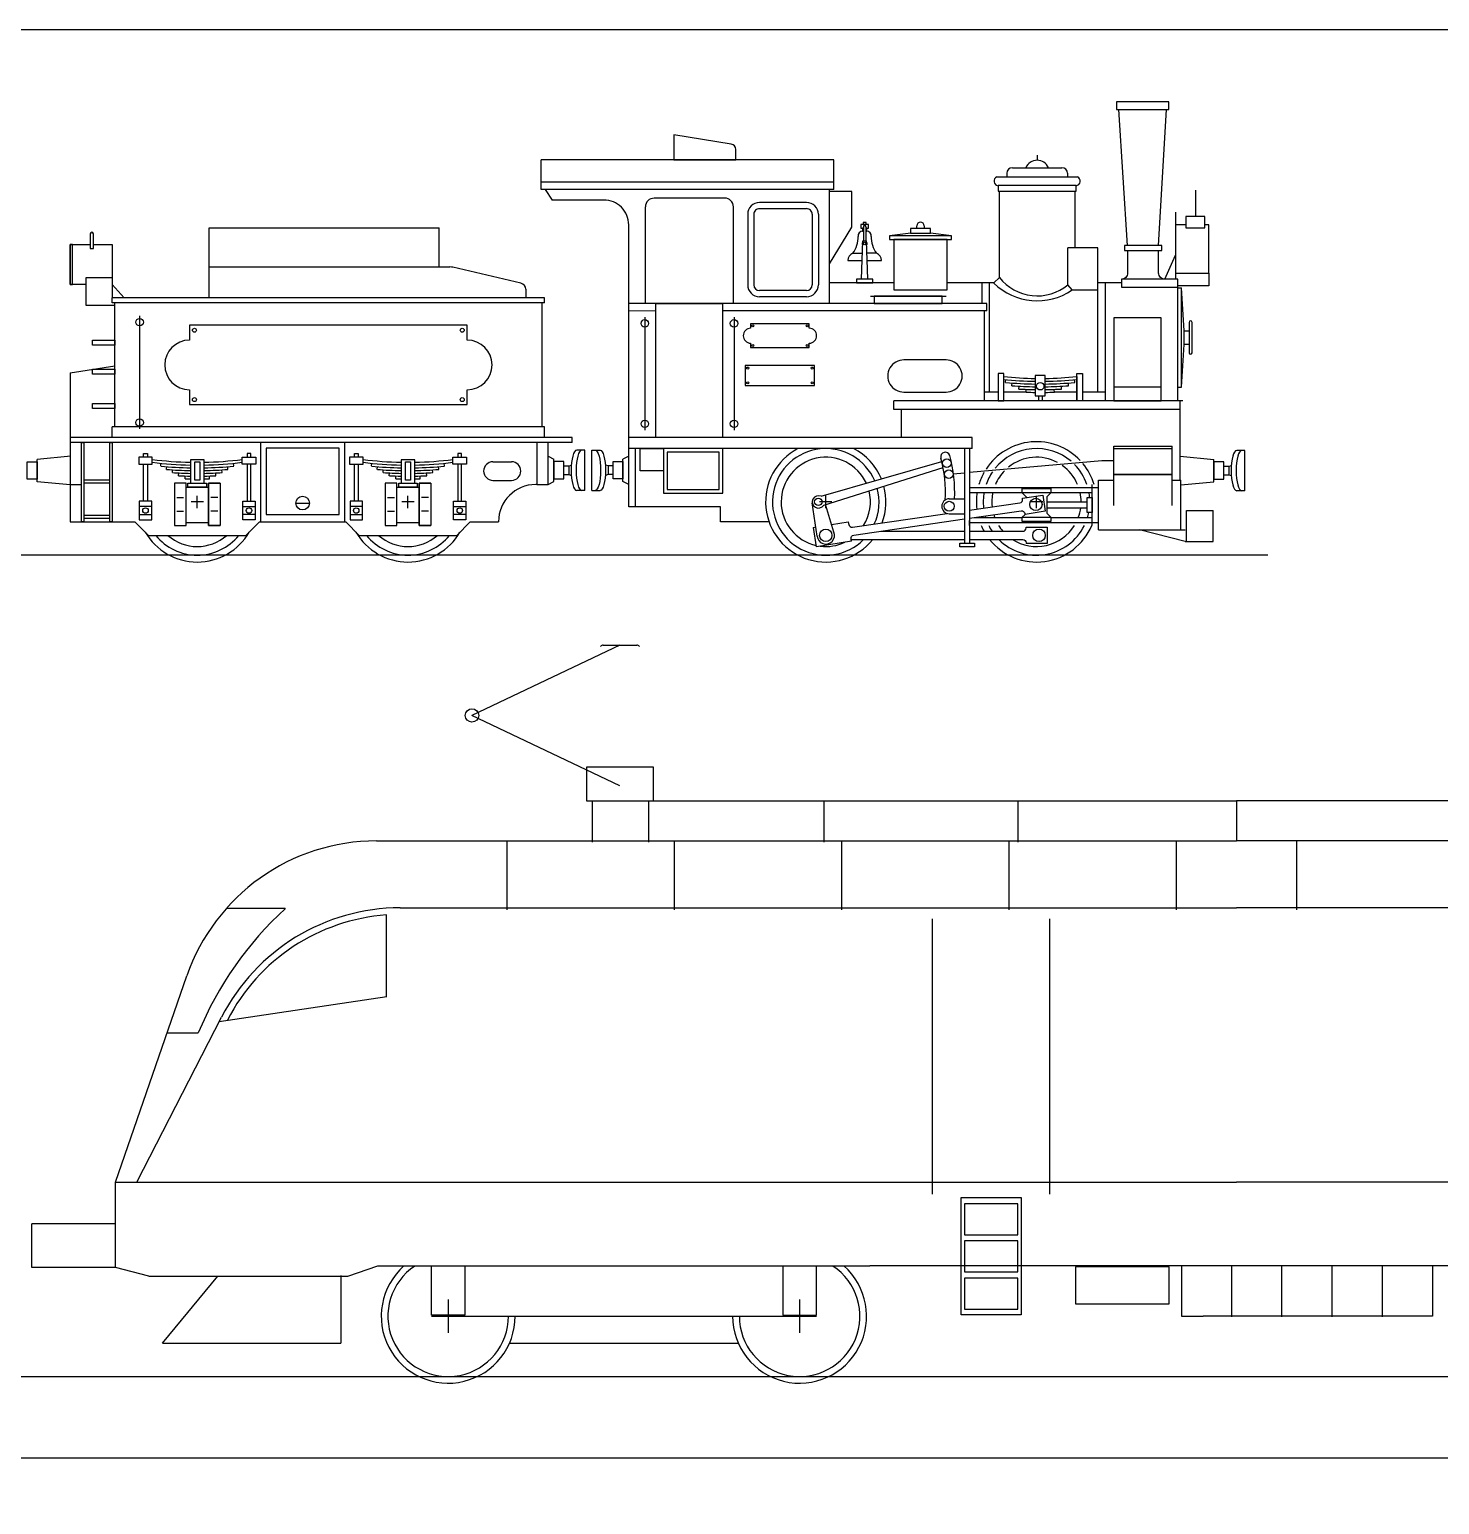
# Model space of a CAD drawing. Extents: x -9190 to 21925, y -3698 to 11555.
# Drawn here: x 19332.9 to 19688.3, y 4043.2 to 4415 of the extents above; entities that cross this region are included whole.
import ezdxf

# ---------------------------------------------------------------- set-up
doc = ezdxf.new("R2010")
doc.units = 0
doc.layers.get('0').update_dxf_attribs({"linetype": 'CONTINUOUS'})

msp = doc.modelspace()

# ---------------------------------------------------------------- linework, layer by layer
for p, q in [((19609.72, 4360.53), (19607.53, 4394.86)), ((19617.53, 4360.53), (19619.5, 4394.86)), ((19586.91, 4383.3), (19586.91, 4382.05)), ((19535.66, 4382.18), (19461.91, 4382.18)), ((19461.91, 4374.68), (19461.91, 4382.18)), ((19535.66, 4374.69), (19535.66, 4382.18)), ((19580.66, 4380.17), (19593.16, 4380.17)), ((19535.66, 4376.56), (19461.91, 4376.55)), ((19576.75, 4377.83), (19597.06, 4377.83)), ((19579.25, 4378.76), (19579.25, 4378.76)), ((19579.25, 4378.76), (19579.25, 4377.83)), ((19594.56, 4378.76), (19594.56, 4377.83)), ((19535.66, 4374.69), (19461.91, 4374.68)), ((19462.85, 4374.68), (19464.63, 4372.02)), ((19477.69, 4372.02), (19464.63, 4372.02)), ((19508.16, 4372.5), (19490.35, 4372.49)), ((19534.56, 4345.94), (19534.56, 4374.69)), ((19540.19, 4374.21), (19534.56, 4374.21)), ((19540.19, 4365.15), (19540.19, 4374.21)), ((19626.82, 4374.51), (19626.82, 4367.87)), ((19488.16, 4345.93), (19488.16, 4370.3)), ((19510.35, 4345.93), (19510.35, 4370.31)), ((19513.94, 4368.43), (19513.94, 4350.62)), ((19515.5, 4368.43), (19515.5, 4350.62)), ((19528.78, 4371.41), (19516.91, 4371.4)), ((19528.78, 4369.84), (19516.91, 4369.84)), ((19530.19, 4368.44), (19530.19, 4350.62)), ((19531.75, 4368.44), (19531.75, 4350.62)), ((19621.75, 4368.92), (19621.75, 4352.05)), ((19378.16, 4364.99), (19436.13, 4364.99)), ((19378.16, 4347.34), (19378.16, 4364.99)), ((19436.13, 4355.15), (19436.13, 4364.99)), ((19483.94, 4294.68), (19483.94, 4365.77)), ((19534.56, 4355.93), (19540.19, 4365.15)), ((19543.12, 4365.28), (19543.12, 4361.75)), ((19543.74, 4365.28), (19543.74, 4361.75)), ((19556.56, 4364.88), (19556.56, 4365.5)), ((19558.44, 4365.5), (19558.44, 4364.88)), ((19542.65, 4352.05), (19542.96, 4361.75)), ((19542.96, 4361.75), (19543.9, 4361.75)), ((19544.21, 4352.05), (19543.9, 4361.75)), ((19555.07, 4363.63), (19549.72, 4362.98)), ((19565.35, 4362.98), (19560, 4363.63)), ((19540.42, 4358.6), (19542.86, 4358.6)), ((19546.44, 4358.6), (19544, 4358.6)), ((19594.64, 4350.66), (19594.64, 4359.98)), ((19602.22, 4359.98), (19594.64, 4359.98)), ((19602.22, 4349.36), (19602.22, 4359.98)), ((19619.1, 4352.05), (19621.75, 4358.13)), ((19378.16, 4355.15), (19438.89, 4355.15)), ((19456.79, 4351.05), (19439.6, 4355.07)), ((19539.18, 4356.74), (19542.8, 4356.74)), ((19544.06, 4356.74), (19547.67, 4356.74)), ((19630.19, 4353.55), (19630.19, 4350.43)), ((19347.15, 4352.51), (19353.78, 4352.51)), ((19347.15, 4345.46), (19347.15, 4352.51)), ((19353.78, 4350.77), (19356.75, 4347.34)), ((19550.81, 4351.11), (19534.56, 4351.11)), ((19575.97, 4351.11), (19564.25, 4351.11)), ((19573.01, 4345.94), (19573.01, 4351.11)), ((19574.89, 4323.61), (19574.89, 4351.11)), ((19575.97, 4351.11), (19577.38, 4352.51)), ((19595.73, 4349.36), (19594.64, 4350.66)), ((19602.22, 4323.61), (19602.22, 4351.11)), ((19608.16, 4351.11), (19602.22, 4351.11)), ((19604.1, 4321.42), (19604.1, 4351.11)), ((19608.16, 4352.05), (19608.16, 4350.03)), ((19622.38, 4323.61), (19622.38, 4351.11)), ((19630.19, 4350.43), (19622.38, 4350.43)), ((19622.38, 4349.86), (19623.31, 4349.86)), ((19623.31, 4324.86), (19623.31, 4349.86)), ((19623.94, 4339.07), (19623.31, 4349.86)), ((19462.69, 4347.34), (19353.78, 4347.34)), ((19353.78, 4346.09), (19353.78, 4347.34)), ((19462.69, 4346.09), (19353.78, 4346.09)), ((19354.41, 4314.84), (19354.41, 4346.09)), ((19458, 4349.53), (19458, 4347.34)), ((19462.06, 4346.09), (19462.06, 4314.84)), ((19462.69, 4346.09), (19462.69, 4347.34)), ((19574.25, 4345.94), (19483.94, 4345.93)), ((19490.81, 4345.93), (19507.69, 4345.93)), ((19490.81, 4312.18), (19490.81, 4345.93)), ((19507.69, 4312.18), (19507.69, 4345.93)), ((19528.78, 4349.22), (19516.91, 4349.22)), ((19528.78, 4347.66), (19516.91, 4347.65)), ((19544.88, 4347.81), (19563.94, 4347.81)), ((19574.25, 4344.07), (19574.25, 4345.94)), ((19595.73, 4349.36), (19602.22, 4349.36)), ((19354.41, 4345.46), (19347.15, 4345.46)), ((19360.66, 4342.8), (19360.66, 4314.37)), ((19490.81, 4344.06), (19483.94, 4344.05)), ((19488, 4342.49), (19488, 4314.05)), ((19574.25, 4344.07), (19507.69, 4344.06)), ((19510.5, 4342.49), (19510.5, 4314.05)), ((19573.63, 4321.41), (19573.63, 4344.07)), ((19623.31, 4324.86), (19623.94, 4335.64)), ((19563.94, 4331.72), (19553.31, 4331.72)), ((19343.16, 4328.43), (19354.41, 4330.25)), ((19343.16, 4328.43), (19343.16, 4290.93)), ((19596.91, 4327.51), (19596.91, 4321.42)), ((19553.31, 4323.61), (19563.94, 4323.61)), ((19563.94, 4323.61), (19563.94, 4323.61)), ((19577.06, 4323.61), (19573.63, 4323.61)), ((19584.13, 4323.61), (19578.47, 4323.61)), ((19578.97, 4326.05), (19579.03, 4326.75)), ((19580.54, 4325.21), (19580.6, 4325.91)), ((19582.33, 4324.38), (19582.37, 4325.09)), ((19584.13, 4323.59), (19584.15, 4324.3)), ((19591.25, 4323.59), (19591.23, 4324.3)), ((19596.91, 4323.61), (19591.25, 4323.61)), ((19593.05, 4324.38), (19593.01, 4325.09)), ((19594.84, 4325.21), (19594.78, 4325.91)), ((19596.41, 4326.05), (19596.34, 4326.75)), ((19604.1, 4323.61), (19598.31, 4323.61)), ((19618.16, 4324.86), (19606.28, 4324.86)), ((19622.38, 4324.86), (19623.31, 4324.86)), ((19622.38, 4321.42), (19622.38, 4323.61)), ((19623.63, 4321.42), (19550.81, 4321.41)), ((19550.81, 4319.22), (19550.81, 4321.41)), ((19587.22, 4322.67), (19587.22, 4321.42)), ((19588.16, 4322.67), (19588.16, 4321.42)), ((19623, 4301.41), (19623, 4321.42)), ((19623, 4319.23), (19550.81, 4319.22)), ((19552.69, 4312.19), (19552.69, 4319.22)), ((19462.69, 4314.84), (19353.78, 4314.84)), ((19353.78, 4312.18), (19353.78, 4314.84)), ((19462.69, 4312.18), (19462.69, 4314.84)), ((19469.72, 4312.18), (19343.16, 4312.18)), ((19343.16, 4312.18), (19343.16, 4310.93)), ((19469.72, 4310.93), (19343.16, 4310.93)), ((19469.72, 4310.93), (19469.72, 4312.18)), ((19472.88, 4308.97), (19470.85, 4308.97)), ((19472.88, 4298.82), (19472.88, 4308.97)), ((19474.69, 4298.82), (19474.69, 4308.97)), ((19474.69, 4308.97), (19476.72, 4308.97)), ((19570.5, 4312.19), (19483.94, 4312.18)), ((19570.5, 4309.38), (19483.94, 4309.37)), ((19485.66, 4294.68), (19485.66, 4309.37)), ((19568.63, 4309.38), (19568.63, 4285.53)), ((19569.88, 4309.38), (19569.88, 4285.53)), ((19570.5, 4309.38), (19570.5, 4312.19)), ((19606.25, 4294.99), (19606.25, 4310)), ((19606.25, 4310), (19620.94, 4310)), ((19606.25, 4309.38), (19620.94, 4309.38)), ((19620.94, 4294.99), (19620.94, 4310)), ((19639.25, 4308.91), (19637.22, 4308.91)), ((19639.25, 4298.75), (19639.25, 4308.91)), ((19343.28, 4307.42), (19334.84, 4306.64)), ((19334.84, 4301.02), (19334.84, 4306.64)), ((19365.97, 4304.99), (19366.04, 4305.68)), ((19384.4, 4304.99), (19384.33, 4305.68)), ((19419.1, 4304.99), (19419.17, 4305.68)), ((19437.53, 4304.99), (19437.46, 4305.68)), ((19449.72, 4306.04), (19454.41, 4306.04)), ((19463.63, 4307.43), (19465.07, 4306.71)), ((19465.07, 4301.08), (19465.07, 4306.71)), ((19468.82, 4304.99), (19469.49, 4305.17)), ((19478.75, 4304.99), (19478.08, 4305.17)), ((19483.94, 4307.43), (19482.5, 4306.71)), ((19482.5, 4301.08), (19482.5, 4306.71)), ((19532.44, 4297.34), (19562.86, 4306.1)), ((19569.88, 4303.39), (19603.19, 4306.41)), ((19603.19, 4306.41), (19606.25, 4306.41)), ((19623, 4307.42), (19631.44, 4306.64)), ((19631.44, 4301.02), (19631.44, 4306.64)), ((19635.19, 4304.92), (19635.86, 4305.1)), ((19367.46, 4304.14), (19367.52, 4304.84)), ((19368.92, 4303.33), (19368.97, 4304.03)), ((19370.48, 4302.53), (19370.52, 4303.23)), ((19372.1, 4301.76), (19372.12, 4302.46)), ((19378.28, 4301.76), (19378.26, 4302.46)), ((19379.9, 4302.53), (19379.86, 4303.23)), ((19381.46, 4303.33), (19381.41, 4304.03)), ((19382.92, 4304.14), (19382.86, 4304.84)), ((19420.58, 4304.14), (19420.64, 4304.84)), ((19422.05, 4303.33), (19422.09, 4304.03)), ((19423.6, 4302.53), (19423.64, 4303.23)), ((19425.22, 4301.76), (19425.25, 4302.46)), ((19431.41, 4301.76), (19431.38, 4302.46)), ((19433.02, 4302.53), (19432.99, 4303.23)), ((19434.58, 4303.33), (19434.53, 4304.03)), ((19436.05, 4304.14), (19435.99, 4304.84)), ((19449.72, 4301.36), (19454.41, 4301.36)), ((19467.57, 4304.99), (19468.82, 4304.99)), ((19467.57, 4302.8), (19468.82, 4302.8)), ((19468.82, 4304.99), (19468.82, 4302.8)), ((19468.82, 4302.8), (19469.49, 4302.62)), ((19478.75, 4302.8), (19478.08, 4302.62)), ((19480, 4304.99), (19478.75, 4304.99)), ((19478.75, 4304.99), (19478.75, 4302.8)), ((19480, 4302.8), (19478.75, 4302.8)), ((19533.1, 4295.15), (19563.19, 4304.6)), ((19565.74, 4303.01), (19568.63, 4303.27)), ((19602.34, 4301.41), (19606.25, 4301.41)), ((19602.34, 4288.91), (19602.34, 4301.41)), ((19606.25, 4302.81), (19620.94, 4302.81)), ((19620.94, 4302.81), (19606.25, 4302.81)), ((19620.94, 4301.41), (19623.12, 4301.41)), ((19623.12, 4288.91), (19623.12, 4301.41)), ((19633.94, 4304.92), (19635.19, 4304.92)), ((19633.94, 4302.73), (19635.19, 4302.73)), ((19635.19, 4304.92), (19635.19, 4302.73)), ((19635.19, 4302.73), (19635.86, 4302.56)), ((19343.16, 4300.24), (19334.84, 4301.02)), ((19460.81, 4300.3), (19460.5, 4300.3)), ((19463.63, 4300.3), (19465.07, 4301.08)), ((19472.88, 4298.82), (19470.85, 4298.82)), ((19474.69, 4298.82), (19476.72, 4298.82)), ((19483.94, 4300.3), (19482.5, 4301.08)), ((19569.88, 4299.59), (19602.34, 4299.59)), ((19569.88, 4298.34), (19583.13, 4298.34)), ((19590.35, 4298.34), (19600.78, 4298.34)), ((19600.78, 4290), (19600.78, 4300.31)), ((19623.12, 4300.24), (19631.44, 4301.02)), ((19639.25, 4298.75), (19637.22, 4298.75)), ((19370.03, 4297.03), (19371.75, 4297.03)), ((19376.75, 4295.94), (19373.63, 4295.94)), ((19375.19, 4294.38), (19375.19, 4297.5)), ((19380.35, 4297.03), (19378.63, 4297.03)), ((19400.03, 4295.62), (19403.47, 4295.62)), ((19423.16, 4297.03), (19424.88, 4297.03)), ((19429.88, 4295.94), (19426.75, 4295.94)), ((19428.31, 4294.38), (19428.31, 4297.5)), ((19433.47, 4297.03), (19431.75, 4297.03)), ((19507.06, 4294.68), (19483.94, 4294.68)), ((19507.06, 4290.94), (19507.06, 4294.68)), ((19531.45, 4287.34), (19530.21, 4295.71)), ((19535.19, 4295.94), (19532.06, 4295.94)), ((19533.63, 4294.38), (19533.63, 4297.5)), ((19535.65, 4288.34), (19533.63, 4295.04)), ((19564.74, 4296.71), (19568.63, 4296.71)), ((19588.31, 4295.94), (19585.19, 4295.94)), ((19586.75, 4294.38), (19586.75, 4297.5)), ((19343.16, 4290.93), (19359.48, 4290.93)), ((19362.92, 4287.49), (19359.48, 4290.93)), ((19370.03, 4293.58), (19371.75, 4293.58)), ((19380.35, 4293.58), (19378.63, 4293.58)), ((19387.46, 4287.49), (19390.9, 4290.93)), ((19390.9, 4290.93), (19412.6, 4290.93)), ((19416.04, 4287.49), (19412.6, 4290.93)), ((19423.16, 4293.58), (19424.88, 4293.58)), ((19433.47, 4293.58), (19431.75, 4293.58)), ((19440.59, 4287.49), (19444.02, 4290.93)), ((19444.02, 4290.93), (19451.13, 4290.93)), ((19451.13, 4290.93), (19451.13, 4290.93)), ((19519.32, 4290.94), (19507.06, 4290.94)), ((19539.31, 4290.91), (19539.38, 4290.47)), ((19564.74, 4292.96), (19568.63, 4292.96)), ((19569.88, 4290), (19569.88, 4291.25)), ((19569.88, 4290.72), (19602.34, 4290.72)), ((19571.03, 4291.97), (19583.13, 4291.97)), ((19590.35, 4291.97), (19600.78, 4291.97)), ((19624.53, 4285.94), (19624.53, 4293.75)), ((19624.53, 4293.75), (19631.25, 4293.75)), ((19631.25, 4285.94), (19631.25, 4293.75)), ((19362.92, 4287.49), (19387.46, 4287.49)), ((19416.04, 4287.49), (19440.59, 4287.49)), ((19602.34, 4288.91), (19624.22, 4288.91)), ((19624.22, 4285.94), (19612.73, 4288.91)), ((19540.08, 4286.02), (19540.02, 4286.42)), ((19624.22, 4285.94), (19631.25, 4285.94)), ((19481.75, 4259.85), (19444.44, 4242.11)), ((19477.53, 4259.85), (19485.97, 4259.85)), ((19481.75, 4224.36), (19444.44, 4242.11)), ((19473.35, 4220.63), (19637.2, 4220.63)), ((19474.7, 4220.42), (19474.7, 4210.18)), ((19488.96, 4220.42), (19488.96, 4210.18)), ((19533.14, 4220.42), (19533.14, 4210.18)), ((19582.03, 4220.42), (19582.03, 4210.18)), ((19801.06, 4220.63), (19637.2, 4220.63)), ((19637.2, 4220.42), (19637.2, 4210.51)), ((19420.39, 4210.51), (19637.2, 4210.51)), ((19453.29, 4193.08), (19453.29, 4210.47)), ((19495.47, 4193.08), (19495.47, 4210.47)), ((19537.66, 4193.08), (19537.66, 4210.47)), ((19579.85, 4193.08), (19579.85, 4210.47)), ((19622.04, 4193.08), (19622.04, 4210.47)), ((19854.01, 4210.51), (19637.2, 4210.51)), ((19652.37, 4193.08), (19652.37, 4210.47)), ((19426.37, 4193.63), (19637.2, 4193.63)), ((19848.04, 4193.63), (19637.2, 4193.63)), ((19397.39, 4193.45), (19382.49, 4193.45)), ((19422.91, 4171.27), (19422.91, 4191.82)), ((19560.56, 4121.44), (19560.56, 4190.82)), ((19590.09, 4121.44), (19590.09, 4190.82)), ((19354.55, 4124.44), (19372.56, 4176.45)), ((19380.73, 4164.94), (19422.96, 4171.28)), ((19359.97, 4124.44), (19381.32, 4166.1)), ((19367.58, 4162.09), (19375.43, 4162.09)), ((19354.55, 4124.44), (19637.2, 4124.44)), ((19354.55, 4103.01), (19354.55, 4124.44)), ((19919.86, 4124.44), (19637.2, 4124.44)), ((19333.45, 4103.01), (19333.45, 4113.98)), ((19354.55, 4113.98), (19333.45, 4113.98)), ((19354.55, 4103.01), (19333.45, 4103.01)), ((19362.98, 4100.82), (19354.55, 4103.01)), ((19362.98, 4100.82), (19413.13, 4100.82)), ((19366.45, 4083.94), (19380.4, 4100.82)), ((19411.39, 4100.99), (19411.39, 4083.94)), ((19413.13, 4100.82), (19420.72, 4103.35)), ((19420.72, 4103.35), (19544.75, 4103.35)), ((19552.35, 4103.35), (19544.75, 4103.35)), ((19722.06, 4103.35), (19552.35, 4103.35)), ((19635.96, 4090.55), (19635.96, 4103.41)), ((19648.61, 4090.55), (19648.61, 4103.41)), ((19661.27, 4090.55), (19661.27, 4103.41)), ((19673.93, 4090.55), (19673.93, 4103.41)), ((19438.44, 4094.91), (19438.44, 4086.48)), ((19527.03, 4094.91), (19527.03, 4086.48)), ((19434.22, 4090.69), (19442.66, 4090.69)), ((19438.44, 4090.69), (19527.03, 4090.69)), ((19522.82, 4090.69), (19531.25, 4090.69)), ((19366.45, 4083.94), (19411.39, 4083.94)), ((19453.91, 4083.94), (19511.57, 4083.94)), ((19175, 4055), (19940, 4055))]:
    msp.add_line(p, q)
at = {"color": 5}
for p, q in [((19334.67, 4282.5), (19285.94, 4282.5)), ((19645.03, 4282.5), (19327.75, 4282.5)), ((19292.83, 4075.51), (19934.08, 4075.51))]:
    msp.add_line(p, q, dxfattribs=at)
for points in [[(19150, 4415), (20525, 4415), (20525, 3560), (19150, 3560)], [(19606.95, 4394.86), (19620.08, 4394.86), (19620.08, 4396.73), (19606.95, 4396.73)], [(19577.06, 4374.23), (19596.75, 4374.23), (19596.75, 4375.64), (19577.06, 4375.64)], [(19543.04, 4365.85), (19543.82, 4365.85), (19543.82, 4366.32), (19543.04, 4366.32)], [(19555, 4363.63), (19560, 4363.63), (19560, 4364.88), (19555, 4364.88)], [(19624.43, 4365.04), (19629.21, 4365.04), (19629.21, 4367.87), (19624.43, 4367.87)], [(19549.72, 4362.05), (19565.35, 4362.05), (19565.35, 4362.98), (19549.72, 4362.98)], [(19550.81, 4349.36), (19564.25, 4349.36), (19564.25, 4362.05), (19550.81, 4362.05)], [(19343.16, 4350.77), (19343.78, 4350.77), (19343.78, 4360.77), (19343.16, 4360.77)], [(19608.94, 4359.28), (19618.31, 4359.28), (19618.31, 4360.53), (19608.94, 4360.53)], [(19541.4, 4351.11), (19545.46, 4351.11), (19545.46, 4352.05), (19541.4, 4352.05)], [(19545.81, 4345.94), (19563, 4345.94), (19563, 4347.81), (19545.81, 4347.81)], [(19606.28, 4321.42), (19618.16, 4321.42), (19618.16, 4342.36), (19606.28, 4342.36)], [(19625.19, 4335.64), (19623.94, 4335.64), (19623.94, 4339.07), (19625.19, 4339.07)], [(19354.41, 4335.46), (19348.78, 4335.46), (19348.78, 4336.71), (19354.41, 4336.71)], [(19354.41, 4328.11), (19348.78, 4328.11), (19348.78, 4329.36), (19354.41, 4329.36)], [(19513.31, 4325.31), (19530.81, 4325.31), (19530.81, 4330.31), (19513.31, 4330.31)], [(19577.06, 4321.42), (19578.47, 4321.42), (19578.47, 4328.29), (19577.06, 4328.29)], [(19586.44, 4322.67), (19588.94, 4322.67), (19588.94, 4327.82), (19586.44, 4327.82)], [(19598.31, 4321.42), (19596.91, 4321.42), (19596.91, 4328.29), (19598.31, 4328.29)], [(19354.41, 4319.5), (19348.78, 4319.5), (19348.78, 4320.75), (19354.41, 4320.75)], [(19345.97, 4310.93), (19343.16, 4310.93), (19343.16, 4300.3), (19345.97, 4300.3)], [(19345.97, 4310.93), (19346.6, 4310.93), (19346.6, 4290.93), (19345.97, 4290.93)], [(19353.16, 4310.93), (19353.78, 4310.93), (19353.78, 4290.93), (19353.16, 4290.93)], [(19412.38, 4310.93), (19391.13, 4310.93), (19391.13, 4290.93), (19412.38, 4290.93)], [(19410.97, 4309.52), (19392.53, 4309.52), (19392.53, 4292.8), (19410.97, 4292.8)], [(19463.63, 4310.93), (19460.81, 4310.93), (19460.81, 4300.3), (19463.63, 4300.3)], [(19492.69, 4303.75), (19486.84, 4303.75), (19486.84, 4309.37), (19492.69, 4309.37)], [(19507.69, 4309.37), (19492.69, 4309.37), (19492.69, 4298.12), (19507.69, 4298.12)], [(19334.84, 4301.64), (19332.34, 4301.64), (19332.34, 4306.02), (19334.84, 4306.02)], [(19360.42, 4305.46), (19363.86, 4305.46), (19363.86, 4307.18), (19360.42, 4307.18)], [(19361.67, 4308.11), (19362.61, 4308.11), (19362.61, 4307.18), (19361.67, 4307.18)], [(19361.67, 4305.46), (19362.61, 4305.46), (19362.61, 4296.09), (19361.67, 4296.09)], [(19373.47, 4300.62), (19376.91, 4300.62), (19376.91, 4306.55), (19373.47, 4306.55)], [(19374.55, 4306.04), (19375.82, 4306.04), (19375.82, 4301.44), (19374.55, 4301.44)], [(19389.96, 4305.46), (19386.52, 4305.46), (19386.52, 4307.18), (19389.96, 4307.18)], [(19388.71, 4308.11), (19387.77, 4308.11), (19387.77, 4307.18), (19388.71, 4307.18)], [(19388.71, 4305.46), (19387.77, 4305.46), (19387.77, 4296.09), (19388.71, 4296.09)], [(19413.55, 4305.46), (19416.99, 4305.46), (19416.99, 4307.18), (19413.55, 4307.18)], [(19414.8, 4308.11), (19415.74, 4308.11), (19415.74, 4307.18), (19414.8, 4307.18)], [(19414.8, 4305.46), (19415.74, 4305.46), (19415.74, 4296.09), (19414.8, 4296.09)], [(19426.6, 4300.62), (19430.03, 4300.62), (19430.03, 4306.55), (19426.6, 4306.55)], [(19427.68, 4306.04), (19428.95, 4306.04), (19428.95, 4301.44), (19427.68, 4301.44)], [(19443.08, 4305.46), (19439.64, 4305.46), (19439.64, 4307.18), (19443.08, 4307.18)], [(19441.83, 4308.11), (19440.89, 4308.11), (19440.89, 4307.18), (19441.83, 4307.18)], [(19441.83, 4305.46), (19440.89, 4305.46), (19440.89, 4296.09), (19441.83, 4296.09)], [(19465.07, 4301.71), (19467.57, 4301.71), (19467.57, 4306.08), (19465.07, 4306.08)], [(19482.5, 4301.71), (19480, 4301.71), (19480, 4306.08), (19482.5, 4306.08)], [(19506.75, 4308.43), (19493.63, 4308.43), (19493.63, 4299.06), (19506.75, 4299.06)], [(19631.44, 4301.64), (19633.94, 4301.64), (19633.94, 4306.02), (19631.44, 4306.02)], [(19346.6, 4300.77), (19353.16, 4300.77), (19353.16, 4301.4), (19346.6, 4301.4)], [(19372.38, 4300.62), (19369.41, 4300.62), (19369.41, 4289.99), (19372.38, 4289.99)], [(19372.38, 4299.68), (19378, 4299.68), (19378, 4290.62), (19372.38, 4290.62)], [(19372.85, 4300.62), (19377.53, 4300.62), (19377.53, 4299.68), (19372.85, 4299.68)], [(19378, 4300.62), (19380.97, 4300.62), (19380.97, 4289.99), (19378, 4289.99)], [(19425.5, 4300.62), (19422.53, 4300.62), (19422.53, 4289.99), (19425.5, 4289.99)], [(19425.5, 4299.68), (19431.13, 4299.68), (19431.13, 4290.62), (19425.5, 4290.62)], [(19425.97, 4300.62), (19430.66, 4300.62), (19430.66, 4299.68), (19425.97, 4299.68)], [(19431.13, 4300.62), (19434.1, 4300.62), (19434.1, 4289.99), (19431.13, 4289.99)], [(19583.13, 4299.28), (19590.35, 4299.28), (19590.35, 4298.25), (19583.13, 4298.25)], [(19360.58, 4291.41), (19363.7, 4291.41), (19363.7, 4296.09), (19360.58, 4296.09)], [(19360.58, 4292.73), (19363.7, 4292.73), (19363.7, 4294.76), (19360.58, 4294.76)], [(19389.8, 4291.41), (19386.68, 4291.41), (19386.67, 4296.09), (19389.8, 4296.09)], [(19389.8, 4292.73), (19386.68, 4292.73), (19386.67, 4294.76), (19389.8, 4294.76)], [(19413.7, 4291.41), (19416.83, 4291.41), (19416.83, 4296.09), (19413.7, 4296.09)], [(19413.7, 4292.73), (19416.83, 4292.73), (19416.83, 4294.76), (19413.7, 4294.76)], [(19442.92, 4291.41), (19439.8, 4291.41), (19439.8, 4296.09), (19442.92, 4296.09)], [(19442.92, 4292.73), (19439.8, 4292.73), (19439.8, 4294.76), (19442.92, 4294.76)], [(19599.53, 4295.88), (19589.31, 4295.88), (19589.31, 4294.44), (19599.53, 4294.44)], [(19600.78, 4293.28), (19599.53, 4293.28), (19599.53, 4297.03), (19600.78, 4297.03)], [(19346.6, 4291.87), (19353.16, 4291.87), (19353.16, 4292.49), (19346.6, 4292.49)], [(19583.13, 4292.06), (19590.35, 4292.06), (19590.35, 4291.03), (19583.13, 4291.03)], [(19567.38, 4285.53), (19571.13, 4285.53), (19571.13, 4284.59), (19567.38, 4284.59)], [(19473.35, 4220.63), (19490.22, 4220.63), (19490.22, 4229.07), (19473.35, 4229.07)], [(19567.73, 4120.6), (19582.92, 4120.6), (19582.92, 4091.07), (19567.73, 4091.07)], [(19568.57, 4111.22), (19582.01, 4111.22), (19582.01, 4119.04), (19568.57, 4119.04)], [(19568.57, 4101.85), (19582.01, 4101.85), (19582.01, 4109.66), (19568.57, 4109.66)], [(19620.2, 4103.13), (19596.57, 4103.13), (19596.57, 4093.85), (19620.2, 4093.85)], [(19568.57, 4092.47), (19582.01, 4092.47), (19582.01, 4100.29), (19568.57, 4100.29)]]:
    msp.add_lwpolyline(points, close=True)
msp.add_lwpolyline([(19495.35, 4382.18), (19510.97, 4382.18), (19510.97, 4384.73, 0.368472), (19509.79, 4386.11), (19495.35, 4388.43)], format="xyb", close=True)
for points in [[(19577.38, 4352.51), (19577.38, 4374.23), (19596.44, 4374.23), (19596.44, 4359.98)], [(19543.74, 4364.92), (19544.37, 4364.92), (19544.37, 4365.85), (19542.49, 4365.85), (19542.49, 4364.92), (19543.12, 4364.92)], [(19543.12, 4364.92), (19542.91, 4364.92), (19542.91, 4364.2), (19543.12, 4364.2)], [(19543.74, 4364.2), (19543.94, 4364.2), (19543.94, 4364.92), (19543.74, 4364.92)], [(19624.43, 4365.8), (19621.75, 4365.8), (19621.75, 4353.55), (19630.19, 4353.55), (19630.19, 4365.8), (19629.21, 4365.8)], [(19348.23, 4363.51), (19348.23, 4359.84), (19349.01, 4359.84), (19349.01, 4363.51)], [(19347.15, 4350.77), (19343.16, 4350.77), (19343.16, 4360.77), (19348.23, 4360.77)], [(19349.01, 4360.77), (19353.78, 4360.77), (19353.78, 4347.34)], [(19443.24, 4336.71), (19443.24, 4340.46), (19373.24, 4340.46), (19373.24, 4336.71)], [(19529.44, 4339.69), (19529.44, 4340.82), (19514.69, 4340.82), (19514.69, 4339.69)], [(19625.19, 4341.18), (19625.19, 4333.53)], [(19625.97, 4333.53), (19625.97, 4341.18)], [(19514.69, 4335.94), (19514.69, 4334.82), (19529.44, 4334.82), (19529.44, 4335.94)], [(19373.24, 4324.21), (19373.24, 4320.46), (19443.24, 4320.46), (19443.24, 4324.21)], [(19380.97, 4300.62), (19378, 4300.62), (19378, 4289.99), (19380.97, 4289.99)], [(19434.1, 4300.62), (19431.13, 4300.62), (19431.13, 4289.99), (19434.1, 4289.99)], [(19583.13, 4298.25), (19584.16, 4297.22), (19584.16, 4297)], [(19583.21, 4296.85), (19588.31, 4297.65), (19588.95, 4293.58), (19583.86, 4292.77)], [(19590.35, 4298.25), (19589.31, 4297.22), (19589.31, 4293.09), (19590.35, 4292.06)], [(19535.08, 4290.24), (19539.31, 4290.91)], [(19583.86, 4292.79), (19583.13, 4292.06)], [(19540.08, 4286.02), (19531.28, 4284.62), (19530.5, 4289.51), (19531.11, 4289.61)], [(19540.01, 4286.47), (19568.63, 4286.47)], [(19547.55, 4288.53), (19568.63, 4288.53)], [(19584.16, 4289.56), (19589.44, 4289.56), (19589.44, 4285.44), (19584.16, 4285.44)], [(19442.66, 4103.35), (19442.66, 4090.99), (19434.22, 4090.99), (19434.22, 4103.35)], [(19522.82, 4103.35), (19522.82, 4090.99), (19531.25, 4090.99), (19531.25, 4103.35)], [(19623.32, 4103.35), (19623.32, 4090.69), (19628.77, 4090.69)], [(19686.6, 4103.35), (19686.6, 4090.69), (19628.77, 4090.69)]]:
    msp.add_lwpolyline(points)
for points in [[(19609.72, 4359.28), (19609.72, 4353.61, -0.414214), (19608.16, 4352.05), (19608.16, 4352.05), (19608.16, 4350.03), (19622.38, 4350.03), (19622.38, 4352.05), (19608.16, 4352.05)], [(19619.99, 4352.05), (19619.1, 4352.05, -0.414214), (19617.53, 4353.61), (19617.53, 4359.19)], [(19569.88, 4293.86), (19582.56, 4295.7, 0.414214), (19583.25, 4296.64), (19583.21, 4296.85)], [(19539.38, 4290.47), (19539.41, 4290.27, 0.414214), (19540.35, 4289.58), (19564.19, 4293.04)], [(19540.02, 4286.42), (19539.99, 4286.63, -0.414214), (19540.67, 4287.57), (19568.63, 4291.63)], [(19569.88, 4291.8), (19582.88, 4293.66, -0.414214), (19583.83, 4292.98), (19583.86, 4292.77)], [(19569.88, 4288.53), (19583.33, 4288.53, 0.414214), (19584.16, 4289.36), (19584.16, 4289.56)], [(19569.88, 4286.47), (19583.33, 4286.47, -0.414214), (19584.16, 4285.64), (19584.16, 4285.44)]]:
    msp.add_lwpolyline(points, format="xyb")
for centre, radius in [((19543.43, 4361.06), 0.312), ((19360.66, 4341.24), 0.938), ((19374.49, 4339.21), 0.5), ((19441.99, 4339.21), 0.5), ((19488, 4340.93), 0.938), ((19510.5, 4340.93), 0.938), ((19515.22, 4340.29), 0.25), ((19528.91, 4340.29), 0.25), ((19515.22, 4335.35), 0.25), ((19528.91, 4335.35), 0.25), ((19513.94, 4329.68), 0.25), ((19530.19, 4329.68), 0.25), ((19513.94, 4325.93), 0.25), ((19530.19, 4325.93), 0.25), ((19587.69, 4325.08), 0.938), ((19374.49, 4321.71), 0.5), ((19441.99, 4321.71), 0.5), ((19360.66, 4315.93), 0.938), ((19488, 4315.62), 0.938), ((19510.5, 4315.62), 0.938), ((19564.16, 4305.69), 1.09), ((19564.65, 4302.9), 1.09), ((19362.14, 4293.75), 0.688), ((19388.24, 4293.75), 0.688), ((19401.75, 4295.62), 1.72), ((19415.27, 4293.75), 0.688), ((19441.36, 4293.75), 0.688), ((19531.75, 4295.94), 0.938), ((19564.74, 4294.84), 1.25), ((19586.59, 4295.3), 1.56), ((19533.63, 4287.5), 1.56), ((19587.38, 4287.5), 1.56), ((19444.44, 4242.11), 1.69)]:
    msp.add_circle(centre, radius)
for centre, radius, start, end in [((19580.66, 4378.76), 1.41, 90, 180), ((19586.91, 4378.92), 3.12, 23.5782, 156.4218), ((19593.16, 4378.76), 1.41, 0, 90), ((19577.18, 4376.77), 1.14, 112.1663, 264.0939), ((19596.63, 4376.77), 1.14, 275.9061, 67.8337), ((19477.69, 4365.77), 6.25, 0, 90.0068), ((19490.35, 4370.3), 2.19, 90.0096, 180), ((19508.16, 4370.31), 2.19, 0, 90.0096), ((19516.91, 4368.43), 2.97, 90.0096, 180.0096), ((19516.91, 4368.43), 1.41, 90.0096, 180.0096), ((19528.78, 4368.44), 2.97, 0.0096, 90.0096), ((19528.78, 4368.44), 1.41, 0.0096, 90.0096), ((19543.43, 4365.28), 0.312, 0, 180), ((19557.5, 4365.5), 0.938, 0, 180), ((19348.62, 4363.51), 0.391, 0, 180), ((19534.89, 4362.69), 6.88, 323.5581, 1.4058), ((19543.01, 4362.95), 1.25, 94.4219, 184.2668), ((19543.43, 4361.06), 0.625, 139.8397, 216.4665), ((19543.43, 4361.06), 0.625, 323.5335, 40.1603), ((19543.85, 4362.95), 1.25, 355.7332, 85.5781), ((19551.97, 4362.69), 6.88, 178.5942, 216.4419), ((19541.24, 4356.72), 2.05, 113.5047, 179.5034), ((19545.62, 4356.72), 2.05, 0.4966, 66.4953), ((19438.89, 4352.02), 3.12, 76.866, 90), ((19456.44, 4349.53), 1.56, 0, 76.866), ((19516.91, 4350.62), 2.97, 180.0096, 270.0096), ((19516.91, 4350.62), 1.41, 180.0096, 270.0096), ((19528.78, 4350.62), 1.41, 270.0096, 0.0096), ((19528.78, 4350.62), 2.97, 270.0096, 0.0096), ((19586.91, 4362.17), 15.56, 225.3223, 304.5346), ((19586.91, 4359.94), 12.08, 217.9205, 309.7987), ((19514.69, 4337.82), 1.88, 90, 270), ((19529.44, 4337.82), 1.88, 270, 90), ((19625.58, 4341.18), 0.391, 0, 180), ((19373.24, 4330.46), 6.25, 90, 270), ((19443.24, 4330.46), 6.25, 270, 90), ((19553.31, 4327.67), 4.06, 89.9356, 270.0644), ((19563.94, 4327.67), 4.06, 269.9545, 90.0455), ((19625.58, 4333.53), 0.391, 180, 0), ((19587.69, 4417.67), 90.62, 264.1615, 269.2097), ((19587.69, 4417.67), 90.62, 270.7903, 275.8385), ((19587.69, 4417.67), 91.33, 264.2066, 269.2158), ((19587.69, 4417.67), 92.03, 264.562, 269.2218), ((19587.69, 4417.67), 92.73, 265.5804, 269.2277), ((19587.69, 4417.67), 93.44, 266.7119, 269.2335), ((19587.69, 4417.67), 91.33, 270.7842, 275.7934), ((19587.69, 4417.67), 92.03, 270.7782, 275.438), ((19587.69, 4417.67), 92.73, 270.7723, 274.4196), ((19587.69, 4417.67), 93.44, 270.7665, 273.2881), ((19587.69, 4417.67), 94.14, 267.8307, 269.2392), ((19587.69, 4417.67), 94.14, 270.7608, 272.1693), ((19533.63, 4295.94), 15.16, 117.5628, 321.3367), ((19533.63, 4295.94), 13.44, 23.2267, 315.1986), ((19533.63, 4295.94), 15.16, 22.4102, 62.4565), ((19586.75, 4295.94), 15.16, 43.4733, 146.9282), ((19586.75, 4295.94), 13.44, 49.5179, 140.8836), ((19374.66, 4388.37), 82.44, 262.4703, 269.1709), ((19374.66, 4388.3), 83.08, 262.5283, 269.1773), ((19375.72, 4388.37), 82.44, 270.8291, 277.5297), ((19375.72, 4388.3), 83.08, 270.8227, 277.4717), ((19427.79, 4388.37), 82.44, 262.4703, 269.1709), ((19427.79, 4388.3), 83.08, 262.5283, 269.1773), ((19428.84, 4388.37), 82.44, 270.8291, 277.5297), ((19428.84, 4388.3), 83.08, 270.8227, 277.4717), ((19449.72, 4303.7), 2.34, 90, 270), ((19454.41, 4303.7), 2.34, 270, 90), ((19533.63, 4295.94), 11.25, 24.6304, 257.6652), ((19563.76, 4307.29), 1.17, 15.4374, 195.4374), ((19531.93, 4298.5), 31.85, 356.2119, 15.4374), ((19531.93, 4298.5), 34.19, 356.9974, 15.4374), ((19586.75, 4295.94), 11.25, 61.7619, 128.6397), ((19586.75, 4295.94), 11.25, 22.8854, 54.6646), ((19586.75, 4295.94), 13.44, 19.0008, 44.7154), ((19586.75, 4295.94), 15.16, 16.7777, 39.542), ((19374.65, 4386.08), 81.56, 263.8951, 269.173), ((19374.63, 4383.66), 79.84, 264.8453, 269.1674), ((19374.6, 4379.94), 76.82, 265.7581, 269.1545), ((19374.55, 4372.8), 70.38, 266.6835, 269.12), ((19374.4, 4354.25), 52.54, 267.4904, 268.9776), ((19375.73, 4386.08), 81.56, 270.827, 276.1049), ((19375.75, 4383.66), 79.84, 270.8326, 275.1547), ((19375.77, 4379.94), 76.82, 270.8455, 274.2419), ((19375.83, 4372.8), 70.38, 270.88, 273.3165), ((19375.98, 4354.25), 52.54, 271.0224, 272.5096), ((19427.77, 4386.08), 81.56, 263.8951, 269.173), ((19427.76, 4383.66), 79.84, 264.8453, 269.1674), ((19427.73, 4379.94), 76.82, 265.7581, 269.1545), ((19427.68, 4372.8), 70.38, 266.6835, 269.12), ((19427.52, 4354.25), 52.54, 267.4904, 268.9776), ((19428.86, 4386.08), 81.56, 270.827, 276.1049), ((19428.87, 4383.66), 79.84, 270.8326, 275.1547), ((19428.9, 4379.94), 76.82, 270.8455, 274.2419), ((19428.95, 4372.8), 70.38, 270.88, 273.3165), ((19429.11, 4354.25), 52.54, 271.0224, 272.5096), ((19586.75, 4295.94), 15.16, 150.8596, 163.2223), ((19586.75, 4295.94), 13.44, 145.6862, 160.9992), ((19586.75, 4295.94), 11.25, 135.737, 157.1146), ((19460.5, 4290.93), 9.38, 90, 180), ((19533.63, 4295.94), 11.25, 328.0179, 14.4016), ((19533.63, 4295.94), 13.44, 335.5194, 14.8967), ((19533.63, 4295.94), 15.16, 339.6077, 15.1853), ((19586.75, 4295.94), 15.16, 170.8649, 186.5332), ((19586.75, 4295.94), 13.44, 169.6844, 186.3116), ((19586.75, 4295.94), 11.25, 167.6497, 185.9317), ((19586.75, 4295.94), 11.25, 359.6817, 12.3503), ((19586.75, 4295.94), 13.44, 4.6688, 10.3156), ((19531.75, 4295.94), 1.56, 63.9054, 329.5927), ((19564.74, 4294.84), 1.88, 90, 270), ((19586.75, 4295.94), 11.25, 339.3427, 352.3377), ((19586.75, 4295.94), 15.16, 194.5906, 195.1802), ((19586.75, 4295.94), 13.44, 195.4202, 197.1785), ((19586.75, 4295.94), 11.25, 196.8464, 200.6573), ((19586.75, 4295.94), 13.44, 342.8215, 348.599), ((19375.19, 4295.94), 15.16, 210.1505, 329.8495), ((19375.19, 4295.94), 13.44, 218.9429, 321.0571), ((19375.19, 4295.94), 11.25, 228.6566, 311.3434), ((19428.31, 4295.94), 15.16, 210.1505, 329.8495), ((19428.31, 4295.94), 13.44, 218.9429, 321.0571), ((19428.31, 4295.94), 11.25, 228.6566, 311.3434), ((19533.63, 4287.5), 2.19, 184.1787, 22.6089), ((19586.75, 4295.94), 15.16, 203.0636, 209.2525), ((19586.75, 4295.94), 13.44, 206.2226, 213.4468), ((19586.75, 4295.94), 15.16, 218.6633, 336.9364), ((19586.75, 4295.94), 11.25, 211.8554, 221.1729), ((19586.75, 4295.94), 13.44, 224.8014, 333.7774), ((19586.75, 4295.94), 11.25, 237.3165, 328.1446), ((19533.63, 4295.94), 11.25, 262.8973, 295.1027), ((19477.57, 4258.86), 0.992, 92.0858, 138.3484), ((19485.94, 4258.86), 0.992, 41.6516, 87.9142), ((19420.39, 4159.88), 50.62, 90, 160.8993), ((19426.37, 4143.01), 50.62, 90, 152.8616), ((19457.43, 4128.03), 88.79, 132.5431, 157.4458), ((19426.37, 4143.01), 48.94, 94.0495, 152.8616), ((19438.44, 4090.69), 16.88, 131.4096, 0), ((19438.44, 4090.69), 15.19, 123.5573, 0), ((19527.03, 4090.69), 16.88, 180, 48.5904), ((19527.03, 4090.69), 15.19, 180, 56.4427)]:
    msp.add_arc(centre, radius, start, end)
for centre in [(19470.85, 4303.9), (19472.1, 4303.9), (19637.22, 4303.83), (19638.47, 4303.83)]:
    msp.add_ellipse(centre, major_axis=(0, -5.08), ratio=0.276923, start_param=3.141593, end_param=6.283185)
at = {"extrusion": (0, 0, -1)}
for centre in [(19475.47, 4303.9), (19476.72, 4303.9)]:
    msp.add_ellipse(centre, major_axis=(0, -5.08), ratio=0.276923, start_param=3.141593, end_param=6.283185, dxfattribs=at)

doc.saveas('drawing.dxf')
